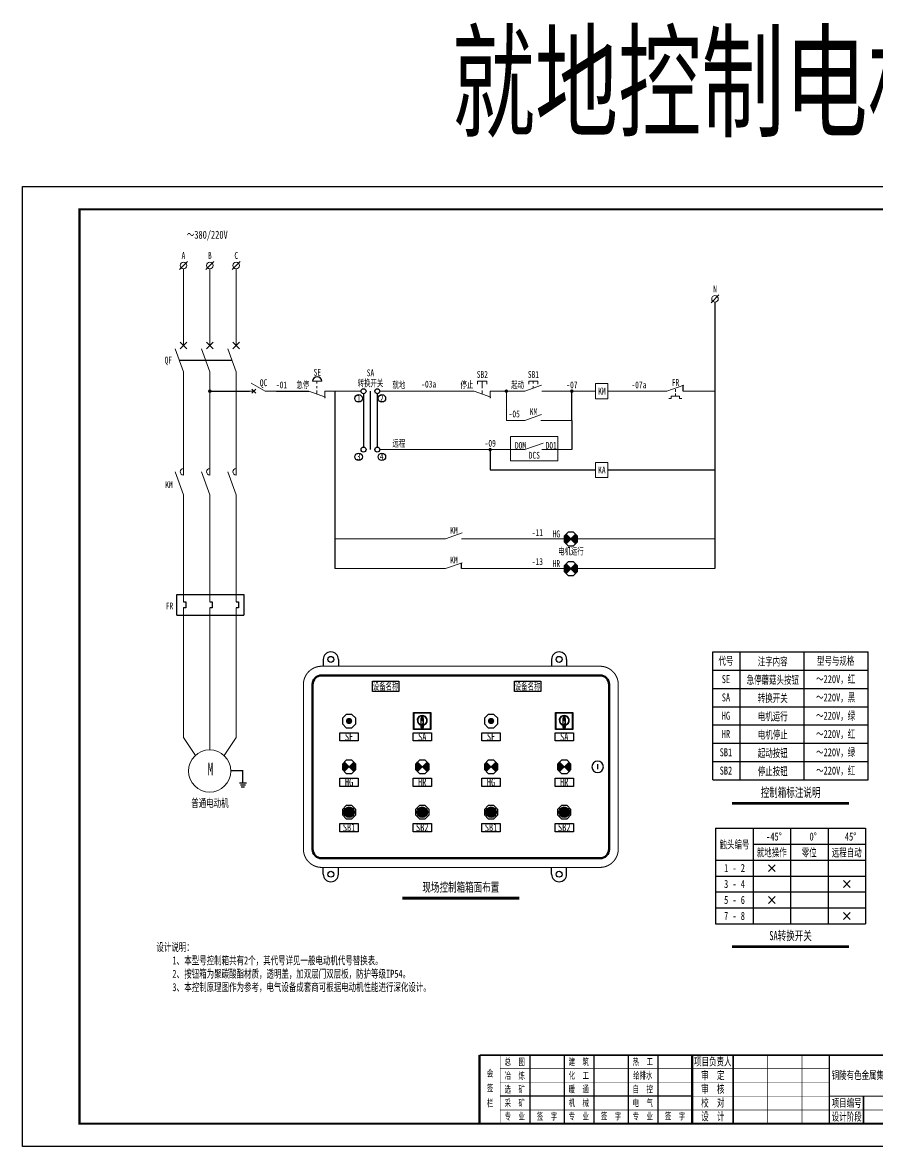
# Model space of a CAD drawing. Header units: millimetres. Extents: x 401220 to 2750366, y -101310 to 943175.
# Drawn here: x 1112273 to 1149682, y -101260 to -52085 of the extents above; entities that cross this region are included whole.
import ezdxf
from ezdxf.enums import TextEntityAlignment as Align

# ---------------------------------------------------------------- set-up
doc = ezdxf.new("R2010")
doc.units = ezdxf.units.MM
doc.linetypes.add('常规', pattern=[20, 10, 0, 10])
doc.linetypes.add('接地线', pattern=[1460, 500, 500, -200, 60, -200])
for name, color, linetype, lineweight in [('1轮廓实线层', 7, 'Continuous', 18), ('_0', 7, 'Continuous', 25), ('CAXA0层', 7, 'Continuous', 25), ('SW', 8, 'Continuous', 20)]:
    doc.layers.add(name, color=color, linetype=linetype, lineweight=lineweight)
for name, color, linetype in [('4', 1, 'Continuous'), ('D1', 4, 'Continuous'), ('MX', 3, 'Continuous'), ('TEXT', 4, 'Continuous'), ('动力平面导线层', 3, '常规'), ('动力平面设备层', 1, 'Continuous'), ('图框', 7, 'Continuous'), ('文字', 7, 'Continuous'), ('标注-照明', 7, 'Continuous'), ('照明平面导线层', 3, 'Continuous'), ('照明平面设备层', 1, 'Continuous'), ('电气-接地设计-接地线', 3, '接地线'), ('表格图框层', 7, 'Continuous')]:
    doc.layers.add(name, color=color, linetype=linetype)
doc.styles.add('HZ', font='simsun.ttf', dxfattribs={"width": 0.75})
doc.styles.add('标准', font='NSimSun.ttf', dxfattribs={"width": 0.667})

# ---------------------------------------------------------------- blocks, each defined once
blk = doc.blocks.new('*U166')
at = {"layer": '1轮廓实线层'}
for p, q in [((0, 15), (0, 10)), ((0, 5), (-3.5, 11.06)), ((0, 10), (-0.88, 10.88)), ((0, 10), (-0.88, 9.12)), ((0, 10), (0.88, 10.88)), ((0, 10), (0.88, 9.12)), ((0, 5), (0, 0))]:
    blk.add_line(p, q, dxfattribs=at)
blk = doc.blocks.new('3')
at = {"layer": 'TEXT', "color": 7, "lineweight": 25, "style": 'HZ', "width": 0.75}
for s, height, p in [('铜陵有色设计研究院有限责任公司', 400, (221501, 249018)), ('Tongling Nonferrous Design and Research Institute Co.,Ltd.', 200, (221613, 248659))]:
    blk.add_text(s, height=height, dxfattribs=at).set_placement(p)
blk = doc.blocks.new('铜陵有色图签02')
at = {"layer": '图框', "linetype": 'Continuous', "lineweight": 50}
for p, q in [((-38401, 3003), (-38401, 1)), ((-29100, 3001), (-29100, 0))]:
    blk.add_line(p, q, dxfattribs=at)
at = {"layer": '图框', "color": 7, "linetype": 'Continuous', "lineweight": 25}
for p, q in [((-36201, 3010), (-36201, 9)), ((-34701, 3010), (-34701, 9)), ((-33401, 3017), (-33401, 16)), ((-31901, 3017), (-31901, 16)), ((-30601, 3017), (-30601, 16)), ((-29100, 1201), (-37501, 1201))]:
    blk.add_line(p, q, dxfattribs=at)
at = {"layer": '图框', "color": 7, "linetype": 'Continuous', "lineweight": 35}
for p, q in [((-27300, 3001), (-27300, 1)), ((-21600, 1197), (-21600, -3)), ((-17100, 1200), (-17100, 0)), ((-15450, 0), (-15450, 1200)), ((-14550, 1200), (-14550, 0)), ((-12000, 1201), (-12000, 1)), ((-6900, 1202), (-6900, 2))]:
    blk.add_line(p, q, dxfattribs=at)
at = {"layer": '图框', "lineweight": 25}
blk.add_line((-17723, 1830), (-13223, 1830), dxfattribs=at)
at = {"layer": '图框', "lineweight": 70, "const_width": 70}
blk.add_lwpolyline([(-17980, 3001), (0, 3001), (-38401, 3001)], dxfattribs=at)
at = {"layer": '图框', "color": 7, "linetype": 'Continuous', "lineweight": 25, "const_width": 25}
for points in [[(-37501, 3000), (-37501, 0)], [(-25800, 3001), (-25800, 1)], [(-24300, 3001), (-24300, 1)], [(-23100, 2401), (-37501, 2401)], [(-23100, 1801), (-37501, 1801)], [(-23100, 1201), (-29100, 1201)], [(-12900, 600), (-18000, 600), (-37501, 600)], [(-602, 943), (-932, 371), (-272, 371), (-602, 943)]]:
    blk.add_lwpolyline(points, dxfattribs=at)
at = {"layer": '图框', "linetype": 'Continuous', "lineweight": 50, "const_width": 50}
for points in [[(-23100, 3001), (-23100, 1)], [(-18000, 3000), (-18000, 0)]]:
    blk.add_lwpolyline(points, dxfattribs=at)
at = {"layer": '图框', "lineweight": 50, "const_width": 50}
for points in [[(-12900, 3001), (-12900, 1)], [(-7800, 3001), (-7800, 1)], [(0, 3000), (0, 0)], [(-23100, 1200), (0, 1200)]]:
    blk.add_lwpolyline(points, dxfattribs=at)
at = {"layer": '图框', "lineweight": 25, "const_width": 35}
blk.add_lwpolyline([(-17723, 1930), (-13223, 1930)], dxfattribs=at)
at = {"layer": '图框', "color": 7, "linetype": 'Continuous', "lineweight": 35, "const_width": 25}
blk.add_lwpolyline([(-1200, 1201), (-1200, 0)], dxfattribs=at)
at = {"layer": '图框', "linetype": 'Continuous', "lineweight": 70, "const_width": 70}
blk.add_lwpolyline([(-38401, 1), (0, 0)], dxfattribs=at)
at = {"layer": '图框', "lineweight": 25}
blk.add_blockref('3', (-228268, -246986), dxfattribs=at)
at = {"layer": 'TEXT', "color": 7, "lineweight": 25, "style": '标准', "width": 0.667}
for s, height, p in [('总  图', 300, (-36862, 2555)), ('建  筑', 300, (-34062, 2562)), ('热  工', 300, (-31262, 2562)), ('项目负责人', 350, (-28197, 2541)), ('会', 300, (-37942, 2054)), ('冶  炼', 300, (-36862, 1955)), ('化  工', 300, (-34062, 1962)), ('给排水', 300, (-31262, 1962)), ('审  定', 350, (-28197, 1941)), ('签', 300, (-37942, 1404)), ('选  矿', 300, (-36862, 1355)), ('暖  通', 300, (-34062, 1362)), ('自  控', 300, (-31262, 1362)), ('审  核', 350, (-28197, 1341)), ('栏', 300, (-37942, 754)), ('采  矿', 300, (-36862, 754)), ('机  械', 300, (-34062, 761)), ('电  气', 300, (-31262, 761)), ('校  对', 350, (-28197, 741)), ('项目编号', 350, (-22343, 730)), ('专业', 350, (-17559, 730)), ('比例', 350, (-15009, 730)), ('所属', 350, (-12438, 730)), ('专  业', 300, (-36862, 170)), ('签  字', 300, (-35449, 170)), ('专  业', 300, (-34062, 177)), ('签  字', 300, (-32649, 177)), ('专  业', 300, (-31262, 177)), ('签  字', 300, (-29849, 177)), ('设  计', 350, (-28197, 139)), ('设计阶段', 350, (-22343, 130)), ('图幅', 350, (-17559, 130)), ('日期', 350, (-15009, 130)), ('图号', 350, (-12438, 130)), ('图号', 350, (-7339, 495))]:
    blk.add_text(s, height=height, dxfattribs=at).set_placement(p, align=Align.CENTER)

msp = doc.modelspace()

# ---------------------------------------------------------------- hatches: boundary and pattern name
at = {"linetype": 'ByBlock', "lineweight": 25}
h = msp.add_hatch(dxfattribs=at)
h.set_pattern_fill('ANSI31', color=3, scale=184.8, style=0)
h.set_pattern_definition([(45, (571861.574, -72484.314), (-16.3341666, 16.3341666), [])])
h.paths.add_polyline_path([(1136263.93426, -74679.27541), (1136055.03057, -74470.02457, 0.1991281417), (1135968.25426, -74679.27541, 0.1986966109), (1136054.68342, -74888.17909)])
h.paths.add_polyline_path([(1136473.1851, -74470.37173), (1136263.93426, -74679.27541), (1136472.83794, -74888.52625, 0.1991281417), (1136559.61426, -74679.27541, 0.1986966109)])
h = msp.add_hatch(dxfattribs=at)
h.set_pattern_fill('ANSI31', color=1, scale=184.8, style=0)
h.set_pattern_definition([(45, (571861.574, -73784.314), (-16.3341666, 16.3341666), [])])
h.paths.add_polyline_path([(1136263.93426, -75979.27541), (1136055.03057, -75770.02457, 0.1991281417), (1135968.25426, -75979.27541, 0.1986966109), (1136054.68342, -76188.17909)])
h.paths.add_polyline_path([(1136473.1851, -75770.37173), (1136263.93426, -75979.27541), (1136472.83794, -76188.52625, 0.1991281417), (1136559.61426, -75979.27541, 0.1986966109)])
h = msp.add_hatch(dxfattribs=at)
h.set_pattern_fill('ANSI31', color=3, scale=184.8, style=0)
h.set_pattern_definition([(45, (562160.946, -82453.789), (-16.3341666, 16.3341666), [])])
h.paths.add_polyline_path([(1126563.30606, -84648.7499), (1126354.40238, -84439.49906, 0.1991281417), (1126267.62606, -84648.7499, 0.1986966109), (1126354.05522, -84857.65358)])
h.paths.add_polyline_path([(1126772.5569, -84439.84622), (1126563.30606, -84648.7499), (1126772.20975, -84858.00074, 0.1991281417), (1126858.98606, -84648.7499, 0.1986966109)])
h = msp.add_hatch(dxfattribs=at)
h.set_pattern_fill('ANSI31', color=1, scale=184.8, style=0)
h.set_pattern_definition([(45, (566750.799, -82453.789), (-16.3341666, 16.3341666), [])])
h.paths.add_polyline_path([(1129763.30606, -84648.7499), (1129554.40238, -84439.49906, 0.1991281417), (1129467.62606, -84648.7499, 0.1986966109), (1129554.05522, -84857.65358)])
h.paths.add_polyline_path([(1129972.5569, -84439.84622), (1129763.30606, -84648.7499), (1129972.20975, -84858.00074, 0.1991281417), (1130058.98606, -84648.7499, 0.1986966109)])
h = msp.add_hatch(dxfattribs=at)
h.set_pattern_fill('ANSI31', color=3, scale=184.8, style=0)
h.set_pattern_definition([(45, (568372.99, -82453.789), (-16.3341666, 16.3341666), [])])
h.paths.add_polyline_path([(1132775.35101, -84648.7499), (1132566.44733, -84439.49906, 0.1991281417), (1132479.67101, -84648.7499, 0.1986966109), (1132566.10017, -84857.65358)])
h.paths.add_polyline_path([(1132984.60185, -84439.84622), (1132775.35101, -84648.7499), (1132984.25469, -84858.00074, 0.1991281417), (1133071.03101, -84648.7499, 0.1986966109)])
h = msp.add_hatch(dxfattribs=at)
h.set_pattern_fill('ANSI31', color=1, scale=184.8, style=0)
h.set_pattern_definition([(45, (572962.843, -82453.789), (-16.3341666, 16.3341666), [])])
h.paths.add_polyline_path([(1135975.35101, -84648.7499), (1135766.44733, -84439.49906, 0.1991281417), (1135679.67101, -84648.7499, 0.1986966109), (1135766.10017, -84857.65358)])
h.paths.add_polyline_path([(1136184.60185, -84439.84622), (1135975.35101, -84648.7499), (1136184.25469, -84858.00074, 0.1991281417), (1136271.03101, -84648.7499, 0.1986966109)])
at = {"layer": '文字', "linetype": 'ByBlock', "ltscale": 0.2}
h = msp.add_hatch(dxfattribs=at)
h.set_pattern_fill('ANSI31', color=0, scale=308, style=0)
h.set_pattern_definition([(45, (-2234341.287, 1290323.98), (-27.22361108, 27.22361108), [])])
edge = h.paths.add_edge_path()
edge.add_line((1129824.25566, -82927.39945), (1129824.25566, -82652.10143))
edge.add_line((1129699.55256, -82652.10191), (1129699.55256, -82927.39945))
edge.add_arc((1128927.8712, -82652.10191), 896.38446, 359.999999998, 366.231131725)
edge.add_arc((1129343.6933, -82606.70055), 478.09114, 6.231131717, 14.766974326)
edge.add_arc((1129602.58605, -82538.45776), 210.3552, 14.766974338, 32.471625257)
edge.add_arc((1129761.90411, -82437.07185), 21.51308, 32.47162527, 90.000000016)
edge.add_arc((1129761.90411, -82437.07185), 21.51308, 90.000000007, 147.528374752)
edge.add_arc((1129921.22216, -82538.45776), 210.3552, 147.528374742, 165.233025661)
edge.add_arc((1130180.11492, -82606.70055), 478.09114, 165.233025662, 173.76886827)
edge.add_arc((1130595.93702, -82652.10191), 896.38446, 173.768868275, 180.000000001)
edge.add_line((1129699.55256, -82927.39945), (1129824.25566, -82927.39945))
h = msp.add_hatch(dxfattribs=at)
h.set_pattern_fill('ANSI31', color=0, scale=308, style=0)
h.set_pattern_definition([(45, (-2228129.242, 1290323.98), (-27.22361108, 27.22361108), [])])
edge = h.paths.add_edge_path()
edge.add_line((1136036.3006, -82927.39945), (1136036.3006, -82652.10143))
edge.add_line((1135911.5975, -82652.10191), (1135911.5975, -82927.39945))
edge.add_arc((1135139.91614, -82652.10191), 896.38446, 359.999999998, 366.231131725)
edge.add_arc((1135555.73824, -82606.70055), 478.09114, 6.231131717, 14.766974326)
edge.add_arc((1135814.631, -82538.45776), 210.3552, 14.766974338, 32.471625257)
edge.add_arc((1135973.94905, -82437.07185), 21.51308, 32.47162527, 90.000000016)
edge.add_arc((1135973.94905, -82437.07185), 21.51308, 90.000000007, 147.528374752)
edge.add_arc((1136133.26711, -82538.45776), 210.3552, 147.528374742, 165.233025661)
edge.add_arc((1136392.15986, -82606.70055), 478.09114, 165.233025662, 173.76886827)
edge.add_arc((1136807.98196, -82652.10191), 896.38446, 173.768868275, 180.000000001)
edge.add_line((1135911.5975, -82927.39945), (1136036.3006, -82927.39945))
at = {"layer": '电气-接地设计-接地线', "linetype": 'ByBlock', "ltscale": 0.2}
h = msp.add_hatch(color=1, dxfattribs=at)
edge = h.paths.add_edge_path()
edge.add_arc((1126561.9132, -82644.27935), 138.20891, 0, 360)
h = msp.add_hatch(color=1, dxfattribs=at)
edge = h.paths.add_edge_path()
edge.add_arc((1132773.95815, -82644.27935), 138.20891, 0, 360)
h = msp.add_hatch(color=3, dxfattribs=at)
edge = h.paths.add_edge_path()
edge.add_arc((1126563.30606, -86633.23229), 230.34819, 0, 360)
h = msp.add_hatch(color=1, dxfattribs=at)
edge = h.paths.add_edge_path()
edge.add_arc((1129763.30606, -86633.23229), 230.34819, 0, 360)
h = msp.add_hatch(color=3, dxfattribs=at)
edge = h.paths.add_edge_path()
edge.add_arc((1132775.35101, -86633.23229), 230.34819, 0, 360)
h = msp.add_hatch(color=1, dxfattribs=at)
edge = h.paths.add_edge_path()
edge.add_arc((1135975.35101, -86633.23229), 230.34819, 0, 360)

# ---------------------------------------------------------------- linework, layer by layer
at = {"color": 0, "linetype": 'ByBlock', "lineweight": 20}
for p, q in [((1140471.04385, -68214.72622), (1137877.14106, -68214.72622)), ((1140836.5933, -68124.27622), (1140836.5933, -68244.87622)), ((1140836.5933, -68311.87282), (1140836.5933, -68432.47282)), ((1142570.26989, -68214.72622), (1141172.7851, -68214.72622)), ((1140547.1533, -68541.01282), (1140655.6933, -68541.01282)), ((1140655.6933, -68541.01282), (1140655.6933, -68432.47282)), ((1140655.6933, -68432.47282), (1141017.4933, -68432.47282)), ((1141017.4933, -68432.47282), (1141017.4933, -68541.01282)), ((1141017.4933, -68541.01282), (1141126.0333, -68541.01282))]:
    msp.add_line(p, q, dxfattribs=at)
at = {"color": 3, "linetype": 'ByBlock', "lineweight": 25}
for p, q in [((1136473.1851, -74470.37173), (1136054.68342, -74888.17909)), ((1136472.83794, -74888.52625), (1136055.03057, -74470.02457)), ((1126772.5569, -84439.84622), (1126354.05522, -84857.65358)), ((1126772.20975, -84858.00074), (1126354.40238, -84439.49906)), ((1132984.60185, -84439.84622), (1132566.10017, -84857.65358)), ((1132984.25469, -84858.00074), (1132566.44733, -84439.49906))]:
    msp.add_line(p, q, dxfattribs=at)
at = {"color": 1, "linetype": 'ByBlock', "lineweight": 25}
for p, q in [((1136473.1851, -75770.37173), (1136054.68342, -76188.17909)), ((1136472.83794, -76188.52625), (1136055.03057, -75770.02457)), ((1129972.5569, -84439.84622), (1129554.05522, -84857.65358)), ((1129972.20975, -84858.00074), (1129554.40238, -84439.49906)), ((1136184.60185, -84439.84622), (1135766.10017, -84857.65358)), ((1136184.25469, -84858.00074), (1135766.44733, -84439.49906))]:
    msp.add_line(p, q, dxfattribs=at)
at = {"linetype": 'ByBlock'}
for p, q in [((1119031.30277, -77111.11281), (1121953.68906, -77111.11281)), ((1119031.30277, -78015.99646), (1119031.30277, -77111.11281)), ((1121953.68906, -77111.11281), (1121953.68906, -78015.99646)), ((1119313.25688, -77435.39041), (1119421.06356, -77435.39041)), ((1119421.06356, -77691.71886), (1119313.25688, -77691.71886)), ((1119421.06356, -77435.39041), (1119421.06356, -77691.71886)), ((1120468.12248, -77435.39041), (1120575.92916, -77435.39041)), ((1120575.92916, -77691.71886), (1120468.12248, -77691.71886)), ((1120575.92916, -77435.39041), (1120575.92916, -77691.71886)), ((1121622.98808, -77435.39041), (1121730.79476, -77435.39041)), ((1121730.79476, -77691.71886), (1121622.98808, -77691.71886)), ((1121730.79476, -77435.39041), (1121730.79476, -77691.71886)), ((1119031.30277, -78015.99646), (1121953.68906, -78015.99646))]:
    msp.add_line(p, q, dxfattribs=at)
at = {"color": 0, "linetype": 'ByBlock', "lineweight": 25}
for p, q in [((1129699.55256, -82652.10191), (1129699.55256, -82927.39945)), ((1129699.55256, -82927.39945), (1129824.25566, -82927.39945)), ((1129824.25566, -82927.39945), (1129824.25566, -82652.10143)), ((1135911.5975, -82652.10191), (1135911.5975, -82927.39945)), ((1135911.5975, -82927.39945), (1136036.3006, -82927.39945)), ((1136036.3006, -82927.39945), (1136036.3006, -82652.10143))]:
    msp.add_line(p, q, dxfattribs=at)
at = {"color": 7, "linetype": 'ByBlock', "lineweight": 20, "const_width": 75}
for points in [[(1120430.62248, -68214.72622, 1), (1120505.62248, -68214.72622, 1)], [(1133407.07297, -68214.72622, 1), (1133482.07297, -68214.72622, 1)], [(1136270.74897, -68214.72622, 1), (1136345.74897, -68214.72622, 1)], [(1132696.43462, -70770.97459, 1), (1132771.43462, -70770.97459, 1)]]:
    msp.add_lwpolyline(points, format="xyb", close=True, dxfattribs=at)
at = {"color": 3, "linetype": 'ByBlock', "lineweight": 25}
for points in [[(1136141.45959, -74383.59541), (1135968.25426, -74556.80074), (1135968.25426, -74801.75008), (1136141.45959, -74974.95541), (1136386.40892, -74974.95541), (1136559.61426, -74801.75008), (1136559.61426, -74556.80074), (1136386.40892, -74383.59541)], [(1126440.8314, -84353.0699), (1126267.62606, -84526.27524), (1126267.62606, -84771.22457), (1126440.8314, -84944.4299), (1126685.78073, -84944.4299), (1126858.98606, -84771.22457), (1126858.98606, -84526.27524), (1126685.78073, -84353.0699)], [(1132652.87634, -84353.0699), (1132479.67101, -84526.27524), (1132479.67101, -84771.22457), (1132652.87634, -84944.4299), (1132897.82568, -84944.4299), (1133071.03101, -84771.22457), (1133071.03101, -84526.27524), (1132897.82568, -84353.0699)]]:
    msp.add_lwpolyline(points, close=True, dxfattribs=at)
at = {"color": 1, "linetype": 'ByBlock', "lineweight": 25}
for points in [[(1136141.45959, -75683.59541), (1135968.25426, -75856.80074), (1135968.25426, -76101.75008), (1136141.45959, -76274.95541), (1136386.40892, -76274.95541), (1136559.61426, -76101.75008), (1136559.61426, -75856.80074), (1136386.40892, -75683.59541)], [(1129640.8314, -84353.0699), (1129467.62606, -84526.27524), (1129467.62606, -84771.22457), (1129640.8314, -84944.4299), (1129885.78073, -84944.4299), (1130058.98606, -84771.22457), (1130058.98606, -84526.27524), (1129885.78073, -84353.0699)], [(1135852.87634, -84353.0699), (1135679.67101, -84526.27524), (1135679.67101, -84771.22457), (1135852.87634, -84944.4299), (1136097.82568, -84944.4299), (1136271.03101, -84771.22457), (1136271.03101, -84526.27524), (1136097.82568, -84353.0699)]]:
    msp.add_lwpolyline(points, close=True, dxfattribs=at)
at = {"color": 252, "linetype": 'ByBlock', "lineweight": 50}
for points in [[(1125363.30606, -80648.7499, 0.4142135624), (1124963.30606, -81048.7499)], [(1137938.5761, -81048.7499, 0.4142135624), (1137538.5761, -80648.7499)], [(1124963.30606, -88248.7499, 0.4142135624), (1125363.30606, -88648.7499)], [(1137538.5761, -88648.7499, 0.4142135624), (1137938.5761, -88248.7499)]]:
    msp.add_lwpolyline(points, format="xyb", dxfattribs=at)
for points in [[(1124963.30606, -88248.7499), (1124963.30606, -81048.7499)], [(1125363.30606, -80648.7499), (1137538.5761, -80648.7499)], [(1137938.5761, -81048.7499), (1137938.5761, -88248.7499)], [(1137538.5761, -88648.7499), (1125363.30606, -88648.7499)]]:
    msp.add_lwpolyline(points, dxfattribs=at)
at = {"color": 0, "linetype": 'ByBlock', "lineweight": 25}
for points in [[(1127583.67311, -80898.7499), (1128742.93901, -80898.7499), (1128742.93901, -81354.776), (1127583.67311, -81354.776)], [(1133795.71806, -80898.7499), (1134954.98396, -80898.7499), (1134954.98396, -81354.776), (1133795.71806, -81354.776)], [(1129380.73084, -82270.34138), (1130143.16545, -82270.34138), (1130143.16545, -83022.6133), (1129380.73084, -83022.6133)], [(1135592.77579, -82270.34138), (1136355.21039, -82270.34138), (1136355.21039, -83022.6133), (1135592.77579, -83022.6133)], [(1126164.24207, -83155.57971), (1126962.37006, -83155.57971), (1126962.37006, -83518.39946), (1126164.24207, -83518.39946)], [(1129364.24207, -83155.57971), (1130162.37006, -83155.57971), (1130162.37006, -83518.39946), (1129364.24207, -83518.39946)], [(1132376.28702, -83155.57971), (1133174.415, -83155.57971), (1133174.415, -83518.39946), (1132376.28702, -83518.39946)], [(1135576.28702, -83155.57971), (1136374.415, -83155.57971), (1136374.415, -83518.39946), (1135576.28702, -83518.39946)], [(1126164.24207, -85140.05953), (1126962.37006, -85140.05953), (1126962.37006, -85502.87929), (1126164.24207, -85502.87929)], [(1129364.24207, -85140.05953), (1130162.37006, -85140.05953), (1130162.37006, -85502.87929), (1129364.24207, -85502.87929)], [(1132376.28702, -85140.05953), (1133174.415, -85140.05953), (1133174.415, -85502.87929), (1132376.28702, -85502.87929)], [(1135576.28702, -85140.05953), (1136374.415, -85140.05953), (1136374.415, -85502.87929), (1135576.28702, -85502.87929)], [(1126164.24207, -87124.53935), (1126962.37006, -87124.53935), (1126962.37006, -87487.35911), (1126164.24207, -87487.35911)], [(1129364.24207, -87124.53935), (1130162.37006, -87124.53935), (1130162.37006, -87487.35911), (1129364.24207, -87487.35911)], [(1132376.28702, -87124.53935), (1133174.415, -87124.53935), (1133174.415, -87487.35911), (1132376.28702, -87487.35911)], [(1135576.28702, -87124.53935), (1136374.415, -87124.53935), (1136374.415, -87487.35911), (1135576.28702, -87487.35911)]]:
    msp.add_lwpolyline(points, close=True, dxfattribs=at)
at = {"linetype": 'ByBlock', "lineweight": 25}
for points in [[(1126440.8314, -82353.07247), (1126267.62606, -82526.27781), (1126267.62606, -82771.22714), (1126440.8314, -82944.43247), (1126685.78073, -82944.43247), (1126858.98606, -82771.22714), (1126858.98606, -82526.27781), (1126685.78073, -82353.07247)], [(1132652.87634, -82353.07247), (1132479.67101, -82526.27781), (1132479.67101, -82771.22714), (1132652.87634, -82944.43247), (1132897.82568, -82944.43247), (1133071.03101, -82771.22714), (1133071.03101, -82526.27781), (1132897.82568, -82353.07247)], [(1126440.8314, -86337.54972), (1126267.62606, -86510.75506), (1126267.62606, -86755.70439), (1126440.8314, -86928.90972), (1126685.78073, -86928.90972), (1126858.98606, -86755.70439), (1126858.98606, -86510.75506), (1126685.78073, -86337.54972)], [(1129640.8314, -86337.54972), (1129467.62606, -86510.75506), (1129467.62606, -86755.70439), (1129640.8314, -86928.90972), (1129885.78073, -86928.90972), (1130058.98606, -86755.70439), (1130058.98606, -86510.75506), (1129885.78073, -86337.54972)], [(1132652.87634, -86337.54972), (1132479.67101, -86510.75506), (1132479.67101, -86755.70439), (1132652.87634, -86928.90972), (1132897.82568, -86928.90972), (1133071.03101, -86755.70439), (1133071.03101, -86510.75506), (1132897.82568, -86337.54972)], [(1135852.87634, -86337.54972), (1135679.67101, -86510.75506), (1135679.67101, -86755.70439), (1135852.87634, -86928.90972), (1136097.82568, -86928.90972), (1136271.03101, -86755.70439), (1136271.03101, -86510.75506), (1136097.82568, -86337.54972)]]:
    msp.add_lwpolyline(points, close=True, dxfattribs=at)
at = {"color": 0, "linetype": 'ByBlock', "lineweight": 25}
for points in [[(1129824.25566, -82652.10191), (1129818.95994, -82554.80878), (1129805.99331, -82484.84065, 0.077405152), (1129780.05377, -82425.52187), (1129761.90411, -82415.55877), (1129743.75444, -82425.52187), (1129717.8149, -82484.84065, 0.0372618705), (1129704.84827, -82554.80878), (1129699.55256, -82652.10191)], [(1136036.3006, -82652.10191), (1136031.00489, -82554.80878), (1136018.03826, -82484.84065, 0.077405152), (1135992.09872, -82425.52187), (1135973.94905, -82415.55877), (1135955.79939, -82425.52187), (1135929.85985, -82484.84065, 0.0372618705), (1135916.89322, -82554.80878), (1135911.5975, -82652.10191)]]:
    msp.add_lwpolyline(points, format="xyb", dxfattribs=at)
at = {"color": 3, "linetype": 'ByBlock', "const_width": 64}
msp.add_lwpolyline([(1137438.83235, -84528.92925), (1137438.83235, -84764.89354)], dxfattribs=at)
at = {"color": 0, "linetype": 'ByBlock', "lineweight": 25}
for centre, radius, start, end in [((1129761.90411, -82616.29238), 216.4831, 286.73947867, 253.26052133), ((1129761.90411, -82616.29238), 200.7336, 288.096502572, 251.903497428), ((1135973.94905, -82616.29238), 216.4831, 286.73947867, 253.26052133), ((1135973.94905, -82616.29238), 200.7336, 288.096502572, 251.903497428)]:
    msp.add_arc(centre, radius, start, end, dxfattribs=at)
at = {"color": 3, "linetype": 'ByBlock'}
for start, end in [(90, 270), (270, 90)]:
    msp.add_arc((1137438.5761, -84648.7499), 250, start, end, dxfattribs=at)
at = {"layer": '4', "color": 0, "linetype": 'ByBlock'}
for p, q in [((1125433.30606, -79948.7499), (1125433.30606, -80248.7499)), ((1126093.30606, -79948.7499), (1126093.30606, -80248.7499)), ((1135420.84133, -79948.7499), (1135420.84133, -80248.7499)), ((1136080.84133, -79948.7499), (1136080.84133, -80248.7499)), ((1125433.30606, -89348.7499), (1125433.30606, -89048.7499)), ((1126093.30606, -89348.7499), (1126093.30606, -89048.7499)), ((1135420.84133, -89348.7499), (1135420.84133, -89048.7499)), ((1136080.84133, -89348.7499), (1136080.84133, -89048.7499))]:
    msp.add_line(p, q, dxfattribs=at)
at = {"layer": '4', "color": 0, "linetype": 'ByBlock', "const_width": 45}
for points in [[(1125363.30606, -80248.7499, 0.4142135624), (1124563.30606, -81048.7499)], [(1138338.5761, -81048.7499, 0.4142135624), (1137538.5761, -80248.7499)], [(1124563.30606, -88248.7499, 0.4142135624), (1125363.30606, -89048.7499)], [(1137538.5761, -89048.7499, 0.4142135624), (1138338.5761, -88248.7499)]]:
    msp.add_lwpolyline(points, format="xyb", dxfattribs=at)
for points in [[(1125363.30606, -80248.7499), (1137538.5761, -80248.7499)], [(1124563.30606, -88248.7499), (1124563.30606, -81048.7499)], [(1138338.5761, -81048.7499), (1138338.5761, -88248.7499)], [(1137538.5761, -89048.7499), (1125363.30606, -89048.7499)]]:
    msp.add_lwpolyline(points, dxfattribs=at)
at = {"layer": '4', "color": 0, "linetype": 'ByBlock'}
for centre in [(1125763.30606, -79948.7499), (1135750.84133, -79948.7499), (1125763.30606, -89348.7499), (1135750.84133, -89348.7499)]:
    msp.add_circle(centre, 130, dxfattribs=at)
for centre, start, end in [((1125763.30606, -79948.7499), 0, 180), ((1135750.84133, -79948.7499), 0, 180), ((1125763.30606, -89348.7499), 180, 0), ((1135750.84133, -89348.7499), 180, 0)]:
    msp.add_arc(centre, 330, start, end, dxfattribs=at)
at = {"layer": '_0', "color": 0, "linetype": 'ByBlock', "ltscale": 500}
msp.add_line((1119132.80913, -66864.60107), (1121442.54033, -66864.60107), dxfattribs=at)
at = {"layer": '_0', "color": 0, "linetype": 'ByBlock'}
msp.add_line((1121386.11831, -84805.87809), (1121918.41234, -84805.87809), dxfattribs=at)
at = {"layer": '_0', "linetype": 'ByBlock'}
msp.add_line((1121918.41234, -85354.24801), (1121918.41234, -84801.8641), dxfattribs=at)
at = {"layer": 'CAXA0层', "color": 2, "linetype": 'ByBlock', "lineweight": 40}
for p, q in [((1143329.05407, -86220.47855), (1148427.19936, -86220.47855)), ((1128901.86844, -90368.81492), (1134000.01373, -90368.81492)), ((1143329.05407, -92489.83244), (1148427.19936, -92489.83244))]:
    msp.add_line(p, q, dxfattribs=at)
at = {"layer": 'CAXA0层', "color": 2, "linetype": 'ByBlock', "lineweight": 0}
for p, q in [((1143329.05407, -86285.96148), (1148427.19936, -86285.96148)), ((1128901.86844, -90434.29785), (1134000.01373, -90434.29785)), ((1143329.05407, -92555.31537), (1148427.19936, -92555.31537))]:
    msp.add_line(p, q, dxfattribs=at)
at = {"layer": 'D1', "color": 1, "linetype": 'ByBlock'}
msp.add_arc((1125165.45793, -67783.11042), 200.52575, 0, 180, dxfattribs=at)
at = {"layer": 'MX', "color": 7, "linetype": 'ByBlock', "lineweight": 20}
for p, q in [((1119140.02704, -62893.8802), (1119486.48672, -62547.42052)), ((1119313.25688, -62864.83831), (1119313.25688, -66214.98917)), ((1120294.89264, -62893.8802), (1120641.35232, -62547.42052)), ((1120468.12248, -62864.83831), (1120468.12248, -66214.98917)), ((1121449.75824, -62893.8802), (1121796.21792, -62547.42052)), ((1121622.98808, -62864.83831), (1121622.98808, -66214.98917)), ((1142396.99464, -64353.63768), (1142743.45432, -64007.178)), ((1119313.25688, -67369.85477), (1118952.36138, -66359.34737)), ((1119457.61508, -66070.63097), (1119168.89868, -66359.34737)), ((1119457.61508, -66359.34737), (1119168.89868, -66070.63097)), ((1120468.12248, -67369.85477), (1120107.22698, -66359.34737)), ((1120612.48068, -66070.63097), (1120323.76428, -66359.34737)), ((1120612.48068, -66359.34737), (1120323.76428, -66070.63097)), ((1121622.98808, -67369.85477), (1121262.09258, -66359.34737)), ((1121767.34628, -66070.63097), (1121478.62988, -66359.34737)), ((1121767.34628, -66359.34737), (1121478.62988, -66070.63097)), ((1119313.25688, -71882.48601), (1119313.25688, -67359.72066)), ((1120468.12248, -71882.48601), (1120468.12248, -67359.72066)), ((1121622.98808, -71882.48601), (1121622.98808, -67359.72066)), ((1119313.25688, -72748.63521), (1118952.36138, -71738.12781)), ((1120468.12248, -72748.63521), (1120107.22698, -71738.12781)), ((1121622.98808, -72748.63521), (1121262.09258, -71738.12781)), ((1119313.25688, -77435.39041), (1119313.25688, -72748.63521)), ((1120468.12248, -72748.63521), (1120468.12248, -77435.39041)), ((1121622.98808, -72748.63521), (1121622.98808, -77435.39041)), ((1119313.25688, -77682.86378), (1119313.25688, -83362.13811)), ((1120468.12248, -77691.71886), (1120468.12248, -83907.98253)), ((1121622.98808, -77691.71886), (1121622.98808, -83362.13811)), ((1119313.25688, -83362.13811), (1119839.51282, -84159.96368)), ((1121622.98808, -83362.13811), (1121096.73213, -84159.96368))]:
    msp.add_line(p, q, dxfattribs=at)
for centre, radius in [((1119313.25688, -62720.6538), 144.35795), ((1120468.12051, -62720.6538), 144.35795), ((1121622.98415, -62720.6538), 144.35795), ((1142570.22056, -64180.41127), 144.35795), ((1120462.59119, -84831.85845), 923.89248)]:
    msp.add_circle(centre, radius, dxfattribs=at)
for centre in [(1119313.25688, -71738.12781), (1120468.12248, -71738.12781), (1121622.98808, -71738.12781)]:
    msp.add_arc(centre, 144.3582, 89.999997225, 269.99999445, dxfattribs=at)
at = {"layer": 'SW', "color": 7, "linetype": 'ByBlock', "lineweight": 25}
for p, q in [((1142478.12671, -79618.7499), (1143678.12671, -79618.7499)), ((1142478.12671, -80418.7499), (1142478.12671, -79618.7499)), ((1143678.12671, -79618.7499), (1146478.12671, -79618.7499)), ((1143678.12671, -80418.7499), (1143678.12671, -79618.7499)), ((1146478.12671, -80418.7499), (1146478.12671, -79618.7499)), ((1146478.12671, -79618.7499), (1149278.12671, -79618.7499)), ((1149278.12671, -80418.7499), (1149278.12671, -79618.7499)), ((1142478.12671, -80418.7499), (1143678.12671, -80418.7499)), ((1142478.12671, -81218.7499), (1142478.12671, -80418.7499)), ((1143678.12671, -80418.7499), (1146478.12671, -80418.7499)), ((1143678.12671, -81218.7499), (1143678.12671, -80418.7499)), ((1146478.12671, -81218.7499), (1146478.12671, -80418.7499)), ((1146478.12671, -80418.7499), (1149278.12671, -80418.7499)), ((1149278.12671, -81218.7499), (1149278.12671, -80418.7499)), ((1149278.12671, -81218.7499), (1149278.12671, -80418.7499)), ((1142478.12671, -82018.7499), (1142478.12671, -81218.7499)), ((1142478.12671, -81218.7499), (1143678.12671, -81218.7499)), ((1143678.12671, -82018.7499), (1143678.12671, -81218.7499)), ((1143678.12671, -81218.7499), (1146478.12671, -81218.7499)), ((1146478.12671, -82018.7499), (1146478.12671, -81218.7499)), ((1146478.12671, -81218.7499), (1149278.12671, -81218.7499)), ((1149278.12671, -82018.7499), (1149278.12671, -81218.7499)), ((1149278.12671, -82018.7499), (1149278.12671, -81218.7499)), ((1142478.12671, -82018.7499), (1143678.12671, -82018.7499)), ((1142478.12671, -82818.7499), (1142478.12671, -82018.7499)), ((1143678.12671, -82018.7499), (1146478.12671, -82018.7499)), ((1143678.12671, -82818.7499), (1143678.12671, -82018.7499)), ((1146478.12671, -82818.7499), (1146478.12671, -82018.7499)), ((1146478.12671, -82018.7499), (1149278.12671, -82018.7499)), ((1149278.12671, -82818.7499), (1149278.12671, -82018.7499)), ((1149278.12671, -82818.7499), (1149278.12671, -82018.7499)), ((1142478.12671, -83618.7499), (1142478.12671, -82818.7499)), ((1142478.12671, -82818.7499), (1143678.12671, -82818.7499)), ((1143678.12671, -83618.7499), (1143678.12671, -82818.7499)), ((1143678.12671, -82818.7499), (1146478.12671, -82818.7499)), ((1146478.12671, -83618.7499), (1146478.12671, -82818.7499)), ((1146478.12671, -82818.7499), (1149278.12671, -82818.7499)), ((1149278.12671, -83618.7499), (1149278.12671, -82818.7499)), ((1149278.12671, -83618.7499), (1149278.12671, -82818.7499)), ((1142478.12671, -83618.7499), (1143678.12671, -83618.7499)), ((1142478.12671, -84418.7499), (1142478.12671, -83618.7499)), ((1143678.12671, -83618.7499), (1146478.12671, -83618.7499)), ((1143678.12671, -84418.7499), (1143678.12671, -83618.7499)), ((1146478.12671, -84418.7499), (1146478.12671, -83618.7499)), ((1146478.12671, -83618.7499), (1149278.12671, -83618.7499)), ((1149278.12671, -84418.7499), (1149278.12671, -83618.7499)), ((1149278.12671, -84418.7499), (1149278.12671, -83618.7499)), ((1142478.12671, -84418.7499), (1143678.12671, -84418.7499)), ((1142478.12671, -85218.7499), (1142478.12671, -84418.7499)), ((1143678.12671, -84418.7499), (1146478.12671, -84418.7499)), ((1143678.12671, -85218.7499), (1143678.12671, -84418.7499)), ((1146478.12671, -84418.7499), (1149278.12671, -84418.7499)), ((1146478.12671, -85218.7499), (1146478.12671, -84418.7499)), ((1149278.12671, -85218.7499), (1149278.12671, -84418.7499)), ((1142478.12671, -85218.7499), (1143678.12671, -85218.7499)), ((1143678.12671, -85218.7499), (1146478.12671, -85218.7499)), ((1146478.12671, -85218.7499), (1149278.12671, -85218.7499)), ((1142599.36319, -87331.17805), (1149156.89024, -87331.17805)), ((1142599.36319, -87331.17805), (1142599.36319, -91520.23155)), ((1144238.74495, -87331.17805), (1144238.74495, -91520.23155)), ((1145878.12671, -87331.17805), (1145878.12671, -91520.23155)), ((1147517.50848, -87331.17805), (1147517.50848, -91520.23155)), ((1149156.89024, -87331.17805), (1149156.89024, -91520.23155)), ((1144238.74495, -88029.35363), (1149156.89024, -88029.35363)), ((1142599.36319, -88727.52922), (1149156.89024, -88727.52922)), ((1144910.33043, -88930.26518), (1145206.54124, -89226.47599)), ((1144910.33043, -89226.47599), (1145206.54124, -88930.26518)), ((1142599.36319, -89425.7048), (1149156.89024, -89425.7048)), ((1148189.09395, -89628.44076), (1148485.30476, -89924.65157)), ((1148189.09395, -89924.65157), (1148485.30476, -89628.44076)), ((1142599.36319, -90123.88038), (1149156.89024, -90123.88038)), ((1144910.33043, -90326.61634), (1145206.54124, -90622.82716)), ((1144910.33043, -90622.82716), (1145206.54124, -90326.61634)), ((1142599.36319, -90822.05597), (1149156.89024, -90822.05597)), ((1148189.09395, -91024.79193), (1148485.30476, -91321.00274)), ((1148189.09395, -91321.00274), (1148485.30476, -91024.79193)), ((1142599.36319, -91520.23155), (1149156.89024, -91520.23155)), ((1142599.36319, -91520.23155), (1149156.89024, -91520.23155)), ((1142599.36319, -91520.23155), (1149156.89024, -91520.23155))]:
    msp.add_line(p, q, dxfattribs=at)
at = {"layer": 'TEXT', "color": 7, "linetype": 'ByBlock', "ltscale": 100}
for centre in [(1127194.20232, -68214.72622), (1127797.68982, -68214.72622)]:
    msp.add_circle(centre, 109.725, dxfattribs=at)
at = {"layer": '动力平面导线层', "color": 0, "linetype": 'ByBlock'}
for p, q in [((1142570.22448, -64324.76923), (1142570.22448, -75979.27541)), ((1123388.20927, -68214.72622), (1124799.90087, -68214.72622)), ((1125939.536, -68214.72622), (1125939.536, -75979.27541)), ((1136308.24897, -69492.85041), (1136308.24897, -70770.97459)), ((1132733.93462, -70770.97459), (1132733.93462, -71662.54827)), ((1132733.93462, -71662.54827), (1137341.39357, -71662.54827))]:
    msp.add_line(p, q, dxfattribs=at)
at = {"layer": '动力平面导线层', "color": 0, "linetype": 'ByBlock', "lineweight": -3, "ltscale": 100}
msp.add_line((1141172.7851, -68214.72622), (1141172.7851, -67953.29415), dxfattribs=at)
at = {"layer": '动力平面设备层', "color": 0, "linetype": 'ByBlock', "lineweight": -3, "ltscale": 100}
for p, q in [((1121763.64075, -85354.24801), (1122073.18394, -85354.24801)), ((1121805.35064, -85438.46248), (1122031.47405, -85438.46248)), ((1121847.06053, -85522.67696), (1121989.76416, -85522.67696))]:
    msp.add_line(p, q, dxfattribs=at)
at = {"layer": '图框', "linetype": 'Continuous', "lineweight": 100, "const_width": 100}
msp.add_lwpolyline([(1114772.99337, -100259.68054), (1170672.99337, -100259.68054), (1170672.99337, -60259.68054), (1114772.99337, -60259.68054)], close=True, dxfattribs=at)
at = {"layer": '标注-照明', "linetype": 'ByBlock', "lineweight": 25, "ltscale": 100}
for p, q in [((1120468.12248, -68214.72622), (1122202.27375, -68214.72622)), ((1127194.20232, -68324.45122), (1127194.20232, -70661.24959)), ((1127797.68982, -68324.45122), (1127797.68982, -70661.24959)), ((1131479.26314, -75979.27541), (1131479.26314, -75717.84334))]:
    msp.add_line(p, q, dxfattribs=at)
at = {"layer": '标注-照明', "color": 0, "linetype": 'ByBlock', "lineweight": 25, "ltscale": 100}
msp.add_line((1127496.15655, -70770.97459), (1127496.15655, -68214.72622), dxfattribs=at)
at = {"layer": '标注-照明', "color": 0, "linetype": 'ByBlock'}
for points in [[(1129407.08811, -82290.124), (1130116.72011, -82290.124), (1130116.72011, -82999.756), (1129407.08811, -82999.756)], [(1135619.13305, -82290.124), (1136328.76505, -82290.124), (1136328.76505, -82999.756), (1135619.13305, -82999.756)]]:
    msp.add_lwpolyline(points, close=True, dxfattribs=at)
at = {"layer": '标注-照明', "linetype": 'ByBlock', "lineweight": 25, "ltscale": 100}
for centre, radius in [((1126980.90665, -68530.07797), 164.79793), ((1127997.1477, -68530.07797), 164.79793), ((1127194.20232, -70770.97459), 109.725), ((1127797.68982, -70770.97459), 109.725), ((1126980.90665, -71086.32635), 164.79793), ((1127997.1477, -71086.32635), 164.79793)]:
    msp.add_circle(centre, radius, dxfattribs=at)
at = {"layer": '照明平面导线层', "color": 1, "linetype": 'ByBlock', "lineweight": 20}
msp.add_line((1125365.95543, -67783.11042), (1124964.96043, -67783.11042), dxfattribs=at)
at = {"layer": '照明平面导线层', "color": 0, "linetype": 'ByBlock', "lineweight": 20}
for p, q in [((1125150.77149, -67883.35917), (1125150.77149, -67783.11042)), ((1132383.064, -67983.60792), (1132383.064, -67783.11042)), ((1134621.12011, -67883.35917), (1134621.12011, -67783.11042)), ((1124799.90087, -68214.72622), (1125531.015, -68476.15829)), ((1125150.77149, -68089.41528), (1125150.77149, -67989.16653)), ((1125150.77149, -68340.19067), (1125150.77149, -68189.66403)), ((1125501.64212, -68214.72622), (1127084.47732, -68214.72622)), ((1125501.64212, -68214.72622), (1125501.64212, -68515.94592)), ((1132032.19337, -68214.72622), (1127907.41482, -68214.72622)), ((1132032.19337, -68214.72622), (1132763.3075, -68476.15829)), ((1132383.064, -68089.41528), (1132383.064, -67989.16653)), ((1132383.064, -68340.19067), (1132383.064, -68189.66403)), ((1134255.56305, -68214.72622), (1132733.93462, -68214.72622)), ((1132733.93462, -68214.72622), (1132733.93462, -68515.94592)), ((1133444.57297, -68214.72622), (1133444.57297, -69492.85041)), ((1134255.56305, -68214.72622), (1134986.67718, -67953.29415)), ((1134621.12011, -68084.01018), (1134621.12011, -67988.8171)), ((1134998.26253, -68214.72622), (1137341.39357, -68214.72622)), ((1140471.04385, -68214.72622), (1141202.15798, -67953.29415)), ((1134255.56305, -69492.85041), (1134986.67718, -69231.41833)), ((1134255.56305, -69492.85041), (1133444.57297, -69492.85041)), ((1134957.3043, -69492.85041), (1136308.24897, -69492.85041)), ((1127907.41482, -70770.97459), (1128694.80458, -70770.97459)), ((1128694.80458, -70770.97459), (1134255.56305, -70770.97459)), ((1134998.26253, -70770.97459), (1136308.24897, -70770.97459)), ((1125939.52836, -74679.27541), (1130777.52189, -74679.27541)), ((1130777.52189, -74679.27541), (1131508.63602, -74417.84334)), ((1131479.26314, -74679.27541), (1135968.25426, -74679.27541)), ((1136559.61426, -74679.27541), (1142570.3469, -74679.27541)), ((1130777.52189, -75979.27541), (1131508.63602, -75717.84334)), ((1125939.536, -75979.27541), (1130777.52189, -75979.27541)), ((1131479.26314, -75979.27541), (1135968.25426, -75979.27541)), ((1136559.61426, -75979.27541), (1142570.22448, -75979.27541))]:
    msp.add_line(p, q, dxfattribs=at)
at = {"layer": '照明平面导线层', "color": 7, "linetype": 'ByBlock', "lineweight": 20}
msp.add_line((1134255.56305, -70770.97459), (1135059.7886, -70483.39932), dxfattribs=at)
at = {"layer": '照明平面导线层', "color": 0, "linetype": 'ByBlock', "lineweight": 20}
for points in [[(1132583.5615, -67903.40892), (1132583.5615, -67783.11042), (1132182.5665, -67783.11042), (1132182.5665, -67903.40892)], [(1134821.61761, -67903.40892), (1134821.61761, -67783.11042), (1134420.62261, -67783.11042), (1134420.62261, -67903.40892)]]:
    msp.add_lwpolyline(points, dxfattribs=at)
for points in [[(1137341.39357, -67883.95287), (1137877.14106, -67883.95287), (1137877.14106, -68545.49956), (1137341.39357, -68545.49956)], [(1137341.39357, -71331.77492), (1137877.14106, -71331.77492), (1137877.14106, -71993.32161), (1137341.39357, -71993.32161)]]:
    msp.add_lwpolyline(points, close=True, dxfattribs=at)
at = {"layer": '照明平面设备层', "color": 0, "lineweight": -3, "ltscale": 100}
msp.add_lwpolyline([(1112272.99337, -59259.68054), (1171672.99337, -59259.68054), (1171672.99337, -101259.68054), (1112272.99337, -101259.68054)], close=True, dxfattribs=at)
at = {"layer": '电气-接地设计-接地线', "color": 0, "linetype": 'ByBlock', "lineweight": -3}
for p, q in [((1136308.24897, -69492.85041), (1136308.24897, -68214.72622)), ((1137877.14106, -71662.54827), (1142570.32369, -71662.54827))]:
    msp.add_line(p, q, dxfattribs=at)
at = {"layer": '电气-接地设计-接地线', "color": 3, "linetype": 'ByBlock', "ltscale": 0.2}
for centre in [(1126563.30606, -86633.23229), (1132775.35101, -86633.23229)]:
    msp.add_circle(centre, 230.34819, dxfattribs=at)
at = {"layer": '电气-接地设计-接地线', "color": 1, "linetype": 'ByBlock', "ltscale": 0.2}
for centre in [(1129763.30606, -86633.23229), (1135975.35101, -86633.23229)]:
    msp.add_circle(centre, 230.34819, dxfattribs=at)
at = {"layer": '表格图框层', "color": 4, "linetype": 'ByBlock', "lineweight": 20, "ltscale": 50}
for p, q in [((1133620.95198, -70191.96698), (1135694.39966, -70191.96698)), ((1133620.95198, -70191.96698), (1133620.95198, -71255.32087)), ((1135694.39966, -70191.96698), (1135694.39966, -71255.32087)), ((1133620.95198, -71255.32087), (1135694.39966, -71255.32087))]:
    msp.add_line(p, q, dxfattribs=at)

# ---------------------------------------------------------------- block references
at = {"layer": '_0', "color": 3, "linetype": 'ByBlock', "xscale": -100, "yscale": 100, "zscale": 100, "rotation": 90}
msp.add_blockref('*U166', (1123388.20927, -68214.72622), dxfattribs=at)
at = {"layer": '图框', "lineweight": 25}
msp.add_blockref('铜陵有色图签02', (1170672.99337, -100259.68054), dxfattribs=at)

# ---------------------------------------------------------------- texts
at = {"layer": 'SW', "color": 4, "linetype": 'ByBlock', "lineweight": 25, "style": '标准', "width": 0.667}
for s, height, p in [('就地控制电机', 4000, (1141972.99337, -56678.97213)), ('普通电动机', 350, (1120474.0003, -86408.3033))]:
    msp.add_text(s, height=height, dxfattribs=at).set_placement(p, align=Align.CENTER)
at = {"layer": 'SW', "color": 7, "linetype": 'ByBlock', "lineweight": 25, "style": '标准', "width": 0.667}
for s, height, p in [('代号', 350, (1143049.4557, -80187.83647)), ('注字内容', 350, (1145097.39497, -80218.7499)), ('型号与规格', 350, (1147850.25776, -80187.83647)), ('SE', 350, (1143049.4557, -80987.83647)), ('急停蘑菇头按钮', 350, (1145097.39497, -81018.7499)), ('～220V，红', 350, (1147850.25776, -80987.83647)), ('设备名称', 300, (1128160.44793, -81277.01241)), ('设备名称', 300, (1134372.49288, -81277.01241)), ('SA', 350, (1143049.4557, -81787.83647)), ('转换开关', 350, (1145097.39497, -81818.7499)), ('～220V，黑', 350, (1147850.25776, -81787.83647)), ('HG', 350, (1143049.4557, -82587.83647)), ('电机运行', 350, (1145097.39497, -82618.7499)), ('～220V，绿', 350, (1147850.25776, -82587.83647)), ('HR', 350, (1143049.4557, -83387.83647)), ('电机停止', 350, (1145097.39497, -83418.7499)), ('～220V，红', 350, (1147850.25776, -83387.83647)), ('SE', 350, (1126561.94814, -83506.20186)), ('SA', 350, (1129761.94814, -83506.20186)), ('SE', 350, (1132773.99309, -83506.20186)), ('SA', 350, (1135973.99309, -83506.20186)), ('SB1', 350, (1143049.4557, -84187.83647)), ('起动按钮', 350, (1145097.39497, -84218.7499)), ('～220V，绿', 350, (1147850.25776, -84187.83647)), ('SB2', 350, (1143049.4557, -84987.83647)), ('停止按钮', 350, (1145097.39497, -85018.7499)), ('～220V，红', 350, (1147850.25776, -84987.83647)), ('HG', 350, (1126561.94814, -85490.68168)), ('HR', 350, (1129761.94814, -85490.68168)), ('HG', 350, (1132773.99309, -85490.68168)), ('HR', 350, (1135973.99309, -85490.68168)), ('SB1', 350, (1126561.94814, -87475.1615)), ('SB2', 350, (1129761.94814, -87475.1615)), ('SB1', 350, (1132773.99309, -87475.1615)), ('SB2', 350, (1135973.99309, -87475.1615)), ('-45°', 350, (1145150.8046, -87875.11242)), ('0°', 350, (1146865.44885, -87875.11242)), ('45°', 350, (1148504.09573, -87875.11242)), ('触头编号', 350, (1143424.57367, -88220.75463)), ('就地操作', 350, (1145054.75511, -88573.28801)), ('零位', 350, (1146694.13687, -88573.28801)), ('远程自动', 350, (1148333.51864, -88573.28801)), ('1 - 2', 350, (1143424.57367, -89250.06621)), ('3 - 4', 350, (1143424.57367, -89948.24179)), ('5 - 6', 350, (1143424.57367, -90646.41738)), ('7 - 8', 350, (1143424.57367, -91344.59296))]:
    msp.add_text(s, height=height, dxfattribs=at).set_placement(p, align=Align.CENTER)
at = {"layer": 'SW', "color": 2, "linetype": 'ByBlock', "lineweight": 25, "style": '标准', "width": 0.667}
for s, p in [('控制箱标注说明', (1145877.89898, -85965.46452)), ('现场控制箱箱面布置', (1131450.71335, -90113.80089)), ('SA转换开关', (1145877.89898, -92234.81841))]:
    msp.add_text(s, height=400, dxfattribs=at).set_placement(p, align=Align.CENTER)
at = {"layer": 'SW', "color": 4, "linetype": 'Continuous', "lineweight": 25, "style": '标准', "width": 0.667}
msp.add_text('铜陵有色金属集团金冠铜业分公司', height=350, dxfattribs=at).set_placement((1150126.84654, -98313.40514), align=Align.CENTER)
at = {"layer": 'SW', "color": 0, "linetype": 'ByBlock', "lineweight": 25, "insert": (1118133.17809, -92360.86939), "char_height": 350, "width": 15549.5365845, "attachment_point": 1, "style": '标准'}
msp.add_mtext('设计说明：\\P{\\W0.7;    1、\\W0.667;\\C7;本型号控制箱共有2个，其代号详见一般电动机代号替换表。\\P\\W0.7;\\C0;    2、\\W0.667;\\C7;按钮箱为聚碳酸酯材质，透明盖，加双层门双层板，防护等级IP54。\\P\\W0.7;\\C0;    3、\\W0.667;\\C7;本控制原理图作为参考，电气设备成套商可根据电动机性能进行深化设计。}', dxfattribs=at)
at = {"layer": 'TEXT', "color": 7, "linetype": 'ByBlock', "ltscale": 100, "style": '标准', "width": 0.667}
for s, height, p in [('～380/220V', 350, (1120357.44284, -61545.62833)), ('A', 300, (1119315.63643, -62426.06956)), ('B', 300, (1120470.50203, -62426.06956)), ('C', 300, (1121625.36763, -62426.06956)), ('N', 300, (1142572.60403, -63885.82703)), ('QF', 300, (1118656.31936, -67004.20089)), ('SE', 300, (1125173.63033, -67541.44689)), ('SA', 300, (1127497.12057, -67563.20322)), ('SB2', 300, (1132391.23639, -67634.45107)), ('SB1', 300, (1134629.29251, -67634.45107)), ('QC', 300, (1122819.57565, -67994.48302)), ('转换开关', 300, (1127497.12057, -68012.24381)), ('就地', 300, (1128737.85101, -68088.69196)), ('停止', 300, (1131713.73809, -68084.01278)), ('起动', 300, (1133937.10777, -68084.01278)), ('FR', 300, (1140844.77331, -67985.47521)), ('KM', 300, (1137622.80389, -68365.15972)), ('1', 300, (1126986.66488, -68669.34348)), ('2', 300, (1127991.7148, -68669.34348)), ('KM', 300, (1134629.29251, -69263.5994)), ('远程', 300, (1128737.85101, -70644.94034)), ('D0M', 300, (1134061.08508, -70735.40967)), ('D01', 300, (1135404.86589, -70735.40967)), ('3', 300, (1126986.66488, -71225.59186)), ('4', 300, (1127991.7148, -71225.59186)), ('KA', 300, (1137622.80389, -71812.98177)), ('KM', 300, (1118682.09761, -72455.16043)), ('KM', 300, (1131151.25135, -74450.02441)), ('HG', 300, (1135630.74482, -74607.13764)), ('电机运行', 300, (1136266.94725, -75367.76568)), ('KM', 300, (1131151.25135, -75750.02441)), ('HR', 300, (1135630.74482, -75907.13764)), ('FR', 300, (1118706.4621, -77759.96066)), ('M', 550, (1120495.3286, -85019.06954))]:
    msp.add_text(s, height=height, dxfattribs=at).set_placement(p, align=Align.CENTER)
at = {"layer": 'TEXT', "color": 2, "linetype": 'ByBlock', "ltscale": 100, "style": '标准', "width": 0.667}
for s, p in [('-01', (1123606.49159, -68088.25002)), ('-03a', (1130045.55528, -68054.9232)), ('-07', (1136311.89254, -68088.25002)), ('-07a', (1139241.28263, -68088.25002)), ('-05', (1133788.56054, -69361.12342)), ('-09', (1132737.57819, -70644.4984)), ('-11', (1134799.47749, -74547.54842)), ('-13', (1134799.47749, -75819.13669))]:
    msp.add_text(s, height=300, dxfattribs=at).set_placement(p, align=Align.CENTER)
at = {"layer": 'TEXT', "color": 1, "linetype": 'ByBlock', "ltscale": 100, "style": '标准', "width": 0.667}
msp.add_text('急停', height=300, dxfattribs=at).set_placement((1124538.59014, -68084.01278), align=Align.CENTER)
at = {"layer": 'TEXT', "color": 4, "linetype": 'ByBlock', "ltscale": 100, "style": '标准', "width": 0.667}
msp.add_text('DCS', height=300, dxfattribs=at).set_placement((1134665.84822, -71168.11657), align=Align.CENTER)

doc.saveas('drawing.dxf')
